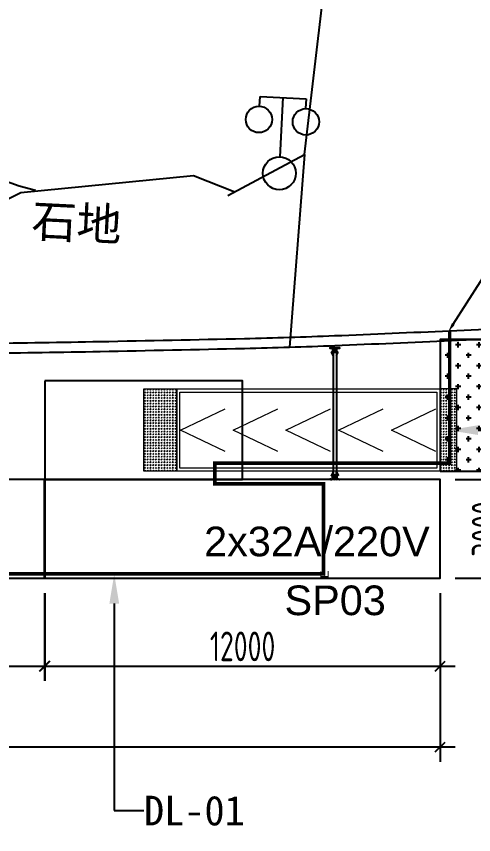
# Model space of a CAD drawing. Header units: millimetres. Extents: x 4 to 2106212, y -117026 to 198097.
# Drawn here: x 1129060 to 1142939, y -87531 to -62681 of the extents above; entities that cross this region are included whole.
import ezdxf
from ezdxf import colors
from ezdxf.entities.mleader import LeaderData, LeaderLine
from ezdxf.enums import TextEntityAlignment as Align
from ezdxf.math import Vec2, Vec3

# ---------------------------------------------------------------- set-up
doc = ezdxf.new("R2010")
doc.units = ezdxf.units.MM
doc.linetypes.add('CENTER', pattern=[0.6, 0.375, -0.075, 0.075, -0.075])
for name, color, linetype in [('HR-pontoon', 161, 'Continuous'), ('水电箱', 40, 'Continuous'), ('粗实线', 7, 'Continuous')]:
    doc.layers.add(name, color=color, linetype=linetype)
doc.layers.add('抱桩器', color=1, linetype='Continuous', lineweight=18)
doc.layers.add('文本', color=3, linetype='Continuous', lineweight=13)
doc.styles.add('Arial', font='arial.ttf')
doc.styles.add('hztxt', font='ros1.shx', dxfattribs={"width": 0.8, "bigfont": 'hztxt.shx'})
doc.styles.get("Standard").update_dxf_attribs({"font": 'arial.ttf'})
doc.styles.add('宋体', font='')
doc.styles.get('宋体').set_extended_font_data('SimSun')
doc.linetypes.add('10422', pattern='A,2,[150,AAA.SHX,S=1,R=0,X=0,Y=1],2,[177,AAA.SHX,S=1,R=0,X=0,Y=0.8],1e-09', length=4)
doc.linetypes.add('444', pattern='A,4.5,[145,AAA.SHX,S=1,R=0,X=0,Y=1],4.5,-0.5,[146,AAA.SHX,S=1,R=0,X=0,Y=0],-0.5', length=10)
doc.dimstyles.new('DIM-300', dxfattribs={"dimscale": 300, "dimtxt": 3, "dimasz": 1, "dimexe": 1.5, "dimexo": 1.5, "dimgap": 0.5, "dimtad": 1, "dimdec": 0, "dimzin": 0, "dimdsep": 46, "dimtxsty": 'hztxt', "dimblk": 'OBLIQUE', "dimcen": 0, "dimdle": 1.5, "dimclrd": 9, "dimclre": 9, "dimclrt": 6, "dimadec": 0, "dimazin": 0, "dimtfac": 1, "dimtdec": 0, "dimtix": 1, "dimtofl": 0, "dimtmove": 2, "dimatfit": 0, "dimfxl": 5, "dimtolj": 1, "dimtzin": 0, "dimarcsym": 0})
pattern_1 = [(225, (43212.285, 45564.743), (4.49012806, -4.49012806), []), (225, (43207.795, 45564.743), (4.49012806, -4.49012806), [7.9375, -1.5875, 0, -1.5875])]
pattern_2 = [(225, (-344287.005, -129412.7357), (4.49012806, -4.49012806), []), (225, (-344291.495, -129412.7357), (4.49012806, -4.49012806), [7.9375, -1.5875, 0, -1.5875])]

# ---------------------------------------------------------------- blocks, each defined once
blk = doc.blocks.new('_Oblique')
at = {"color": 0, "linetype": 'ByBlock', "lineweight": -2}
blk.add_line((-0.5, -0.5), (0.5, 0.5), dxfattribs=at)
blk = doc.blocks.new('*D2016')
at = {"color": 9, "lineweight": -2, "transparency": 16777216}
for p, q in [((1144151, -76297), (1144151, -80197)), ((1142376, -76747), (1144601, -76747)), ((1142376, -79747), (1144601, -79747))]:
    blk.add_line(p, q, dxfattribs=at)
at = {"layer": 'Defpoints', "color": 0, "transparency": 16777216}
for p in [(1141926, -76747), (1141926, -79747), (1144151, -79747)]:
    blk.add_point(p, dxfattribs=at)
at = {"color": 9, "lineweight": -2, "transparency": 16777216, "xscale": 300, "yscale": 300, "zscale": 300}
for p, rotation in [((1144151, -76747), 90), ((1144151, -79747), 270)]:
    blk.add_blockref('_Oblique', p, dxfattribs=dict(at, rotation=rotation))
at = {"color": 6, "transparency": 16777216, "insert": (1143335, -78247), "char_height": 900, "attachment_point": 5, "rotation": 90, "style": 'hztxt'}
blk.add_mtext('\\A1;3000', dxfattribs=at)
blk = doc.blocks.new('*D2021')
at = {"color": 9, "lineweight": -2, "transparency": 16777216}
for p, q in [((1117911, -80197), (1117911, -82864)), ((1129911, -80197), (1129911, -82864)), ((1117461, -82414), (1130361, -82414))]:
    blk.add_line(p, q, dxfattribs=at)
at = {"layer": 'Defpoints', "color": 0, "transparency": 16777216}
for p in [(1117911, -79747), (1129911, -79747), (1129911, -82414)]:
    blk.add_point(p, dxfattribs=at)
at = {"color": 9, "lineweight": -2, "transparency": 16777216, "xscale": 300, "yscale": 300, "zscale": 300, "rotation": 180}
blk.add_blockref('_Oblique', (1117911, -82414), dxfattribs=at)
at = {"color": 9, "lineweight": -2, "transparency": 16777216, "xscale": 300, "yscale": 300, "zscale": 300}
blk.add_blockref('_Oblique', (1129911, -82414), dxfattribs=at)
at = {"color": 6, "transparency": 16777216, "insert": (1123911, -81814), "char_height": 900, "attachment_point": 5, "style": 'hztxt'}
blk.add_mtext('\\A1;12000', dxfattribs=at)
blk = doc.blocks.new('*D2022')
at = {"color": 9, "lineweight": -2, "transparency": 16777216}
for p, q in [((1129926, -80197), (1129926, -82864)), ((1141926, -80197), (1141926, -82864)), ((1129476, -82414), (1142376, -82414))]:
    blk.add_line(p, q, dxfattribs=at)
at = {"layer": 'Defpoints', "color": 0, "transparency": 16777216}
for p in [(1129926, -79747), (1141926, -79747), (1141926, -82414)]:
    blk.add_point(p, dxfattribs=at)
at = {"color": 9, "lineweight": -2, "transparency": 16777216, "xscale": 300, "yscale": 300, "zscale": 300, "rotation": 180}
blk.add_blockref('_Oblique', (1129926, -82414), dxfattribs=at)
at = {"color": 9, "lineweight": -2, "transparency": 16777216, "xscale": 300, "yscale": 300, "zscale": 300}
blk.add_blockref('_Oblique', (1141926, -82414), dxfattribs=at)
at = {"color": 6, "transparency": 16777216, "insert": (1135926, -81814), "char_height": 900, "attachment_point": 5, "style": 'hztxt'}
blk.add_mtext('\\A1;12000', dxfattribs=at)
blk = doc.blocks.new('*U2008')
at = {"layer": '抱桩器'}
h = blk.add_hatch(dxfattribs=at)
h.set_pattern_fill('GOST_GLASS', color=252, scale=10, angle=90)
h.set_pattern_definition([(135, (-669974.417, -109419.865), (5e-15, 84.852814), [50, -70]), (135, (-669974.417, -109398.65), (5e-15, 84.852814), [20, -100]), (135, (-669995.63, -109419.865), (5e-15, 84.852814), [20, -100])])
h.paths.add_polyline_path([(-3750, 1250), (-3750, -1250), (-4750, -1250), (-4750, 1250)])
h = blk.add_hatch(dxfattribs=at)
h.set_pattern_fill('GOST_GLASS', color=252, scale=10, angle=90)
h.set_pattern_definition([(135, (-673974.717, -109419.865), (5e-15, 84.852814), [50, -70]), (135, (-673974.717, -109398.65), (5e-15, 84.852814), [20, -100]), (135, (-673995.93, -109419.865), (5e-15, 84.852814), [20, -100])])
h.paths.add_polyline_path([(4250, 1250), (4250, -1250), (4750, -1250), (4750, 1250)])
at = {"layer": '抱桩器', "color": 252}
for points in [[(-3750, 1250), (-3750, -1250), (-4750, -1250), (-4750, 1250)], [(4250, -1250), (-3750, -1250), (-3750, 1250), (4250, 1250)], [(4250, 1250), (4250, -1250), (4750, -1250), (4750, 1250)], [(4150, -1150), (-3650, -1150), (-3650, 1150), (4150, 1150)]]:
    blk.add_lwpolyline(points, close=True, dxfattribs=at)
for points in [[(-2284, -650), (-3634, 0), (-2284, 650)], [(-684, -650), (-2034, 0), (-684, 650)], [(916, -650), (-434, 0), (916, 650)], [(2516, -650), (1166, 0), (2516, 650)], [(4116, -650), (2766, 0), (4116, 650)]]:
    blk.add_lwpolyline(points, dxfattribs=at)
blk = doc.blocks.new('*U2009')
at = {"color": 0, "linetype": 'ByBlock', "lineweight": -2, "transparency": 16777216}
blk.add_blockref('*U2008', (0, 0), dxfattribs=at)
blk = doc.blocks.new('*D2015')
at = {"color": 9, "lineweight": -2, "transparency": 16777216}
for p, q in [((1071851, -80197), (1071851, -85319)), ((1141926, -80197), (1141926, -85319)), ((1071401, -84869), (1142376, -84869))]:
    blk.add_line(p, q, dxfattribs=at)
at = {"layer": 'Defpoints', "color": 0, "transparency": 16777216}
for p in [(1071851, -79747), (1141926, -79747), (1141926, -84869)]:
    blk.add_point(p, dxfattribs=at)
at = {"color": 9, "lineweight": -2, "transparency": 16777216, "xscale": 300, "yscale": 300, "zscale": 300, "rotation": 180}
blk.add_blockref('_Oblique', (1071851, -84869), dxfattribs=at)
at = {"color": 9, "lineweight": -2, "transparency": 16777216, "xscale": 300, "yscale": 300, "zscale": 300}
blk.add_blockref('_Oblique', (1141926, -84869), dxfattribs=at)
at = {"color": 6, "transparency": 16777216, "insert": (1106889, -84269), "char_height": 900, "attachment_point": 5, "style": 'hztxt'}
blk.add_mtext('\\A1;70075', dxfattribs=at)
blk = doc.blocks.new('*U2012')
h = blk.add_hatch()
h.set_pattern_fill('CROSS', color=252, scale=50, angle=90)
h.set_pattern_definition([(90, (-479955.5, -94961.22), (-317.5, 317.5), [158.75, -476.25]), (180, (-479876.12, -94881.85), (-317.5, -317.5), [158.75, -476.25])])
h.paths.add_polyline_path([(1500, 2000), (-1500, 2000), (-1500, -2000), (1500, -2000)])
at = {"layer": 'HR-pontoon'}
blk.add_lwpolyline([(-1500, -2000), (1500, -2000), (1500, 2000), (-1500, 2000)], close=True, dxfattribs=at)
blk = doc.blocks.new('*U2013')
at = {"color": 0, "linetype": 'ByBlock', "lineweight": -2, "transparency": 16777216}
blk.add_blockref('*U2012', (0, 0), dxfattribs=at)
blk = doc.blocks.new('*U1997')
h = blk.add_hatch()
h.set_pattern_fill('ANSI35', color=4, angle=180)
h.set_pattern_definition(pattern_1)
h.paths.add_polyline_path([(24, -89), (36, -89), (36, -67), (24, -67)])
h.paths.add_polyline_path([(24, -31), (36, -31), (36, 11), (24, 11)])
h.paths.add_polyline_path([(-100, 11), (100, 11), (100, 21), (-100, 21)])
h.paths.add_polyline_path([(-36, -31), (-24, -31), (-24, 11), (-36, 11)])
h.paths.add_polyline_path([(-36, -89), (-24, -89), (-24, -67), (-36, -67)])
h = blk.add_hatch()
h.set_pattern_fill('ANSI35', color=4, angle=180)
h.set_pattern_definition(pattern_2)
h.paths.add_polyline_path([(-129, -116), (-150, -116), (-150, -104), (-129, -104)])
h.paths.add_polyline_path([(111, -116), (-111, -116), (-111, -104), (111, -104)])
h.paths.add_polyline_path([(150, -116), (129, -116), (129, -104), (150, -104)])
h.paths.add_polyline_path([(66, -104), (54, -104), (54, -67), (66, -67)])
h.paths.add_polyline_path([(66, -31), (54, -31), (54, -4), (66, -4)])
h.paths.add_polyline_path([(6, -31), (-6, -31), (-6, -4), (6, -4)])
h.paths.add_polyline_path([(6, -104), (-6, -104), (-6, -67), (6, -67)])
h.paths.add_polyline_path([(-54, -104), (-66, -104), (-66, -67), (-54, -67)])
h.paths.add_polyline_path([(-54, -31), (-66, -31), (-66, -4), (-54, -4)])
at = {"color": 4}
for points in [[(100, 11), (-100, 11), (-100, 21), (100, 21), (100, 11)], [(-36, -89), (-36, 11), (-24, 11), (-24, -89), (-36, -89)], [(24, -89), (24, 11), (36, 11), (36, -89), (24, -89)], [(150, -116), (-150, -116), (-150, -104), (150, -104), (150, -116)], [(-66, -104), (-66, -4), (-54, -4), (-54, -104), (-66, -104)], [(-6, -104), (-6, -4), (6, -4), (6, -104), (-6, -104)], [(54, -104), (54, -4), (66, -4), (66, -104), (54, -104)]]:
    blk.add_lwpolyline(points, dxfattribs=at)
at = {"layer": 'Defpoints', "color": 4}
for points in [[(-100, 21), (-50, 21), (-50, 121), (-100, 21)], [(100, 21), (50, 21), (50, 121), (100, 21)]]:
    blk.add_lwpolyline(points, dxfattribs=at)
at = {"layer": 'Defpoints', "color": 4, "linetype": 'CENTER', "ltscale": 2}
for points in [[(-129, -116), (-111, -116), (-111, -104), (-129, -104)], [(-66, -31), (-54, -31), (-54, -67), (-66, -67)], [(-36, -31), (-24, -31), (-24, -67), (-36, -67)], [(-6, -31), (6, -31), (6, -67), (-6, -67)], [(24, -31), (36, -31), (36, -67), (24, -67)], [(54, -31), (66, -31), (66, -67), (54, -67)], [(129, -116), (111, -116), (111, -104), (129, -104)]]:
    blk.add_lwpolyline(points, close=True, dxfattribs=at)
for points in [[(-120, -99), (-120, -111), (-120, -121)], [(-66, -49), (66, -49)], [(-66, -49), (66, -49)], [(120, -99), (120, -111), (120, -121)]]:
    blk.add_lwpolyline(points, dxfattribs=at)
blk = doc.blocks.new('*U2004')
at = {"layer": '粗实线', "color": 0, "linetype": 'ByBlock', "lineweight": -2, "transparency": 16777216}
blk.add_blockref('*U1997', (0, 0), dxfattribs=at)
blk = doc.blocks.new('*U2005')
h = blk.add_hatch()
h.set_pattern_fill('ANSI35', color=4, angle=180)
h.set_pattern_definition(pattern_1)
h.paths.add_polyline_path([(24, -89), (36, -89), (36, -67), (24, -67)])
h.paths.add_polyline_path([(24, -31), (36, -31), (36, 11), (24, 11)])
h.paths.add_polyline_path([(-100, 11), (100, 11), (100, 21), (-100, 21)])
h.paths.add_polyline_path([(-36, -31), (-24, -31), (-24, 11), (-36, 11)])
h.paths.add_polyline_path([(-36, -89), (-24, -89), (-24, -67), (-36, -67)])
h = blk.add_hatch()
h.set_pattern_fill('ANSI35', color=4, angle=180)
h.set_pattern_definition(pattern_2)
h.paths.add_polyline_path([(-129, -116), (-150, -116), (-150, -104), (-129, -104)])
h.paths.add_polyline_path([(111, -116), (-111, -116), (-111, -104), (111, -104)])
h.paths.add_polyline_path([(150, -116), (129, -116), (129, -104), (150, -104)])
h.paths.add_polyline_path([(66, -104), (54, -104), (54, -67), (66, -67)])
h.paths.add_polyline_path([(66, -31), (54, -31), (54, -4), (66, -4)])
h.paths.add_polyline_path([(6, -31), (-6, -31), (-6, -4), (6, -4)])
h.paths.add_polyline_path([(6, -104), (-6, -104), (-6, -67), (6, -67)])
h.paths.add_polyline_path([(-54, -104), (-66, -104), (-66, -67), (-54, -67)])
h.paths.add_polyline_path([(-54, -31), (-66, -31), (-66, -4), (-54, -4)])
at = {"color": 4}
for points in [[(100, 11), (-100, 11), (-100, 21), (100, 21), (100, 11)], [(-36, -89), (-36, 11), (-24, 11), (-24, -89), (-36, -89)], [(24, -89), (24, 11), (36, 11), (36, -89), (24, -89)], [(150, -116), (-150, -116), (-150, -104), (150, -104), (150, -116)], [(-66, -104), (-66, -4), (-54, -4), (-54, -104), (-66, -104)], [(-6, -104), (-6, -4), (6, -4), (6, -104), (-6, -104)], [(54, -104), (54, -4), (66, -4), (66, -104), (54, -104)]]:
    blk.add_lwpolyline(points, dxfattribs=at)
at = {"layer": 'Defpoints', "color": 4}
for points in [[(-100, 21), (-50, 21), (-50, 121), (-100, 21)], [(100, 21), (50, 21), (50, 121), (100, 21)]]:
    blk.add_lwpolyline(points, dxfattribs=at)
at = {"layer": 'Defpoints', "color": 4, "linetype": 'CENTER', "ltscale": 2}
for points in [[(-129, -116), (-111, -116), (-111, -104), (-129, -104)], [(-66, -31), (-54, -31), (-54, -67), (-66, -67)], [(-36, -31), (-24, -31), (-24, -67), (-36, -67)], [(-6, -31), (6, -31), (6, -67), (-6, -67)], [(24, -31), (36, -31), (36, -67), (24, -67)], [(54, -31), (66, -31), (66, -67), (54, -67)], [(129, -116), (111, -116), (111, -104), (129, -104)]]:
    blk.add_lwpolyline(points, close=True, dxfattribs=at)
for points in [[(-120, -99), (-120, -111), (-120, -121)], [(-66, -49), (66, -49)], [(-66, -49), (66, -49)], [(120, -99), (120, -111), (120, -121)]]:
    blk.add_lwpolyline(points, dxfattribs=at)
blk = doc.blocks.new('*U1996')
at = {"layer": '粗实线', "color": 0, "linetype": 'ByBlock', "lineweight": -2, "transparency": 16777216}
blk.add_blockref('*U2005', (0, 0), dxfattribs=at)
blk = doc.blocks.new('*U1971')
at = {"layer": '粗实线', "color": 4}
for points in [[(-50, 1863), (-50, -1863)], [(50, 1863), (50, -1863)]]:
    blk.add_lwpolyline(points, dxfattribs=at)
at = {"layer": '粗实线', "color": 4, "xscale": -1, "rotation": 179.9999997006857}
blk.add_blockref('*U1996', (0, 1884), dxfattribs=at)
at = {"layer": '粗实线', "color": 4, "rotation": 359.9999997006856}
blk.add_blockref('*U2004', (0, -1884), dxfattribs=at)
blk = doc.blocks.new('*U1972')
at = {"color": 0, "linetype": 'ByBlock', "lineweight": -2, "transparency": 16777216}
blk.add_blockref('*U1971', (0, 0), dxfattribs=at)
blk = doc.blocks.new('jytkjyk')
at = {"layer": '粗实线', "color": 252}
for p, q in [((520395, 136674), (522079, 151097)), ((519031, 138139, 100000), (519046, 138439, 100000)), ((519046, 138439, 100000), (520444, 138367, 100000)), ((519656, 136605, 100000), (519745, 138403, 100000)), ((520444, 138367, 100000), (520429, 138068, 100000)), ((518065, 135433), (520395, 136674)), ((520395, 136674, 13497), (519938, 130825, 13497)), ((511789, 135526), (517030, 136038)), ((517030, 136038), (518275, 135545)), ((506025, 132614), (511789, 135526))]:
    blk.add_line(p, q, dxfattribs=at)
at = {"layer": '粗实线', "color": 252, "linetype": 'Continuous'}
for p, q in [((511226, 135903, 13000), (511737, 135729, 13000)), ((511737, 135729, 13000), (512234, 135590, 13000))]:
    blk.add_line(p, q, dxfattribs=at)
at = {"layer": '粗实线', "color": 252}
for centre, radius in [((519011, 137740, 100000), 400), ((520436, 137668, 100000), 400), ((519631, 136106, 100000), 500)]:
    blk.add_circle(centre, radius, dxfattribs=at)
at = {"layer": '粗实线', "color": 252, "linetype": '444'}
for centre, radius, start, end in [((374450, 3658298), 3530179, 272.3842, 272.497756), ((506257, 536984), 406065, 270.62317, 271.1187), ((483543, 1700180), 1569483, 271.1187, 271.278791), ((515194, 282309), 151258, 271.27879, 271.79402), ((515741, 264842), 133783, 271.79402, 272.3842)]:
    blk.add_arc(centre, radius, start, end, dxfattribs=at)
at = {"layer": '粗实线', "color": 252, "linetype": '10422'}
for centre, radius, start, end in [((374450, 3658298), 3530479, 272.3842, 272.499215), ((483543, 1700180), 1569783, 271.1187, 271.278791), ((515194, 282309), 151558, 271.27879, 271.79402), ((515741, 264842), 134083, 271.79402, 272.3842), ((506257, 536984), 406365, 270.62317, 271.1187)]:
    blk.add_arc(centre, radius, start, end, dxfattribs=at)
blk.add_blockref('*U1972', (521312, 128805))
at = {"layer": '粗实线', "color": 252, "linetype": 'Continuous', "style": '宋体'}
blk.add_text('石地', height=1000, rotation=357.1643, dxfattribs=at).set_placement((513481, 134627, 100000), align=Align.MIDDLE)
blk = doc.blocks.new('水电箱A')
at = {"layer": '水电箱', "color": 2, "const_width": 3}
blk.add_lwpolyline([(-30, 210), (270, 210), (270, -210), (-30, -210)], close=True, dxfattribs=at)
at = {"layer": '水电箱', "color": 2}
blk.add_text('E', height=300, dxfattribs=at).set_placement((-24, -153))

msp = doc.modelspace()

# ---------------------------------------------------------------- linework, layer by layer
at = {"layer": 'HR-pontoon'}
for points in [[(1129926.3045, -73746.8332), (1129926.3045, -76746.8332), (1135926.3045, -76746.8332), (1135926.3045, -73746.8332)], [(1117911.3045, -76746.8331), (1117911.3045, -79746.8331), (1129911.3045, -79746.8332), (1129911.3045, -76746.8332)], [(1129926.3045, -76746.8332), (1129926.3045, -79746.8332), (1141926.3045, -79746.8332), (1141926.3045, -76746.8332)]]:
    msp.add_lwpolyline(points, close=True, dxfattribs=at)
at = {"layer": '粗实线', "color": 1, "lineweight": -3}
msp.add_lwpolyline([(1084987.1748, -79614.7497, 110, 110, 0), (1138379.4261, -79614.75, 110, 110, 0), (1138379.4261, -76876.9862, 110, 110, 0), (1135087.2783, -76876.9862, 110, 110, 0), (1135087.2783, -76253.1826, 110, 110, 0), (1142212.2118, -76253.1826, 110, 110, 0), (1142212.2118, -72229.6657, 110, 110, 0)], format="xyseb", dxfattribs=at)

# ---------------------------------------------------------------- block references
for name, p in [('jytkjyk', (617410.8441, -203551.8445)), ('*U2013', (1143426.3368, -74496.8081)), ('*U2009', (1137676.3123, -75246.8331))]:
    msp.add_blockref(name, p)
at = {"layer": '水电箱', "xscale": 0.8322380112224056, "yscale": 0.8322380112224056, "zscale": 0.8322380112224056, "rotation": 89.99999970068552}
msp.add_blockref('水电箱A', (1138408.1066, -79721.866), dxfattribs=at)

# ---------------------------------------------------------------- texts
at = {"layer": '文本', "color": 7, "style": 'Arial'}
for s, p in [('2x32A/220V', (1134757.5505, -78627.0058)), ('SP03', (1137198.9468, -80415.2453))]:
    msp.add_text(s, height=900, dxfattribs=at).set_placement(p, align=Align.MIDDLE_LEFT)

# ---------------------------------------------------------------- dimensions: what is measured, and where the dimension line sits
dim = msp.add_linear_dim(base=(1144151.3089, -79746.8329), p1=(1141926.3037, -76746.834), p2=(1141926.3037, -79746.8329), angle=89.9999997, dimstyle='DIM-300')
dim.commit()
dim.dimension.update_dxf_attribs({"geometry": '*D2016', "text_midpoint": (1143334.5922, -78246.8335), "dimtype": 160})
for base, p1, p2, picture, middle in [((1141926.3037, -84869.1895), (1071851.3043, -79746.8331), (1141926.3037, -79746.8329), '*D2015', (1106888.804, -84269.1895)), ((1129911.3045, -82414.2035), (1117911.3045, -79746.8331), (1129911.3045, -79746.8332), '*D2021', (1123911.3045, -81814.2035)), ((1141926.3037, -82414.2035), (1129926.3045, -79746.8332), (1141926.3037, -79746.8329), '*D2022', (1135926.3041, -81814.2035))]:
    dim = msp.add_linear_dim(base=base, p1=p1, p2=p2, dimstyle='DIM-300')
    dim.commit()
    dim.dimension.update_dxf_attribs({"geometry": picture, "text_midpoint": middle})

# ---------------------------------------------------------------- leaders
at = {"layer": '文本', "color": 1}
ml = msp.add_multileader_mtext('Standard', dxfattribs=at)
ml.set_content('{\\fSimSun|b0|i0|c134|p2;岸上供电接入点（甲方提供）}', color=1)
ml.set_leader_properties()
ml.build(insert=Vec2(0, 0))
ml.multileader.update_dxf_attribs({"dogleg_length": 900, "arrow_head_size": 300})
ctx = ml.context
ctx.base_point, ctx.char_height, ctx.arrow_head_size, ctx.landing_gap_size, ctx.plane_origin = Vec3(1145182.9424, -68938.5528), 900, 300, 1, Vec3(1144816.4268, -70738.9326)
ctx.text_align_type = 2
notes = []
notes.append((ctx, [(0, (1, 1, 0), (1144282.9424, -68938.5528), (1, 0), 900, [(0, [(1142161.0307, -72277.7203)], 0, [])])]))
ctx.mtext.insert, ctx.mtext.alignment, ctx.mtext.flow_direction = Vec3(1161048.9424, -68421.0528), 3, 5
ml = msp.add_multileader_mtext('Standard', dxfattribs=at)
ml.set_content('{\\fSimSun|b0|i0|c134|p2;DL-01}', color=1)
ml.set_leader_properties()
ml.build(insert=Vec2(0, 0))
ml.multileader.update_dxf_attribs({"dogleg_length": 900, "arrow_head_size": 900})
ctx = ml.context
ctx.base_point, ctx.char_height, ctx.arrow_head_size, ctx.landing_gap_size, ctx.plane_origin = Vec3(1146606.7311, -75246.8331), 900, 900, 1, Vec3(1142176.3451, -75246.8331)
notes.append((ctx, [(0, (1, 1, 0), (1145706.7311, -75246.8331), (1, 0), 900, [(0, [(1142176.3451, -75246.8331)], 0, [])])]))
ctx.mtext.insert, ctx.mtext.flow_direction = Vec3(1146607.7311, -74796.8331), 5
ml = msp.add_multileader_mtext('Standard', dxfattribs=at)
ml.set_content('{\\fSimSun|b0|i0|c134|p2;DL-01}', color=1)
ml.set_leader_properties()
ml.build(insert=Vec2(0, 0))
ml.multileader.update_dxf_attribs({"dogleg_length": 900, "arrow_head_size": 900})
ctx = ml.context
ctx.base_point, ctx.char_height, ctx.arrow_head_size, ctx.landing_gap_size, ctx.plane_origin = Vec3(1132930.6837, -86799.7511), 900, 900, 1, Vec3(1128743.4362, -86799.7511)
notes.append((ctx, [(0, (1, 1, 0), (1132030.6837, -86799.7511), (1, 0), 900, [(0, [(1132030.6837, -79614.75)], 0, [])])]))
ctx.mtext.insert, ctx.mtext.flow_direction = Vec3(1132931.6837, -86349.7511), 5
for ctx, leaders in notes:
    for number, flags, end, landing, length, lines in leaders:
        leader = LeaderData()
        leader.index, (leader.has_last_leader_line, leader.has_dogleg_vector, leader.attachment_direction) = number, flags
        leader.last_leader_point, leader.dogleg_vector, leader.dogleg_length = Vec3(end), Vec3(landing), length
        for number, points, colour, breaks in lines:
            line = LeaderLine()
            line.index, line.vertices, line.color, line.breaks = number, Vec3.list(points), colors.encode_raw_color(colour), breaks
            leader.lines.append(line)
        ctx.leaders.append(leader)

doc.saveas('drawing.dxf')
